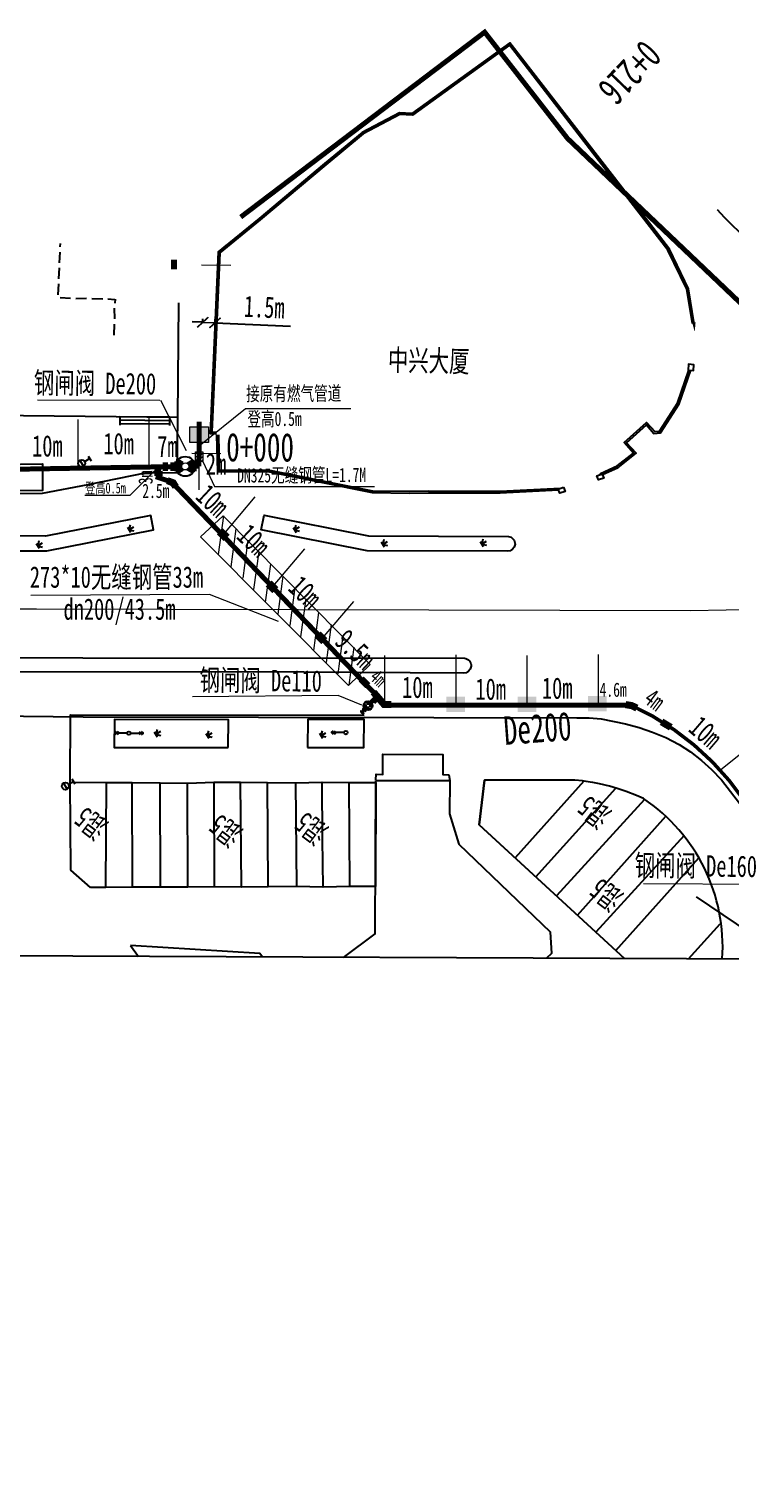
# Model space of a CAD drawing. Header units: millimetres. Extents: x 4615 to 5537, y 271 to 472.
# Drawn here: x 5260.8 to 5359.2, y 270.8 to 472.1 of the extents above; entities that cross this region are included whole.
import ezdxf
from ezdxf.enums import TextEntityAlignment as Align

# ---------------------------------------------------------------- set-up
doc = ezdxf.new("R2010")
doc.units = ezdxf.units.MM
doc.header["$LTSCALE"] = 1000
for name, pattern in [('18', [3.3, 1.2, 2.1]), ('47', [10, 0, -10]), ('X22', [10, 6, -1.2, 1.6, -1.2])]:
    doc.linetypes.add(name, pattern=pattern)
doc.layers.get('0').update_dxf_attribs({"color": 6})
doc.layers.get('Defpoints').update_dxf_attribs({"color": 6, "lineweight": 0})
for name, color, linetype in [('GXYZ', 6, 'Continuous'), ('JMD', 6, 'Continuous'), ('xw', 6, 'Continuous'), ('ZBTZ', 6, 'Continuous'), ('煤气', 6, 'Continuous'), ('燃气', 5, 'Continuous'), ('零层', 6, 'Continuous')]:
    doc.layers.add(name, color=color, linetype=linetype)
doc.styles.add('HZ1', font='', dxfattribs={"width": 0.7})
doc.styles.get('HZ1').set_extended_font_data('SimSun')
doc.dimstyles.new('123', dxfattribs={"dimtxt": 3, "dimasz": 1.5, "dimexe": 0.5, "dimexo": 0.2, "dimgap": 1, "dimtad": 1, "dimdec": 1, "dimzin": 0, "dimdsep": 46, "dimtxsty": 'HZ1', "dimblk": 'ARCHTICK', "dimcen": 0, "dimdle": 0.5, "dimclrd": 256, "dimclre": 256, "dimclrt": 256, "dimadec": 0, "dimazin": 0, "dimtfac": 1, "dimtdec": 1, "dimtofl": 0, "dimtmove": 0, "dimatfit": 2, "dimldrblk": 'ARCHTICK', "dimfxl": 0.18, "dimtolj": 1, "dimtzin": 0, "dimarcsym": 0})

# ---------------------------------------------------------------- blocks, each defined once
blk = doc.blocks.new('gc013a')
at = {"linetype": 'Continuous'}
blk.add_line((0.5, 0), (4, 0), dxfattribs=at)
at = {"linetype": 'Continuous', "flags": 128}
for points in [[(2.88, 0.5), (3.38, 0), (2.88, -0.5)], [(3.5, 0.5), (4, 0), (3.5, -0.5)]]:
    blk.add_lwpolyline(points, dxfattribs=at)
blk = doc.blocks.new('gc170')
at = {"linetype": 'Continuous'}
blk.add_circle((0, 0), 0.5, dxfattribs=at)
blk = doc.blocks.new('gc133')
for p, q in [((-1, 0), (1, 0)), ((-0.8, 2.6), (0.8, 2.6)), ((0, 1), (0, 2.6))]:
    blk.add_line(p, q)
blk.add_circle((0, 0), 1)
blk = doc.blocks.new('gc124')
for p, q in [((-1, 1), (0, 0)), ((-0.8, 0), (0.8, 0)), ((0, 0), (0, 1.6)), ((0, 0), (1, 1))]:
    blk.add_line(p, q)
blk = doc.blocks.new('_ARCHTICK')
at = {"color": 0, "linetype": 'ByBlock', "const_width": 0.15}
blk.add_lwpolyline([(-0.5, -0.5), (0.5, 0.5)], dxfattribs=at)
blk = doc.blocks.new('*D51')
at = {"layer": 'Defpoints', "color": 0, "lineweight": 15, "transparency": 16777216}
for p in [(5285.2, 430.84), (5286.91, 430.83), (5286.91, 430.76)]:
    blk.add_point(p, dxfattribs=at)
at = {"layer": '燃气', "lineweight": -2, "transparency": 16777216}
for p, q in [((5285.2, 430.91), (5283.7, 430.98)), ((5285.21, 431.04), (5285.22, 431.41)), ((5286.91, 430.83), (5297.52, 430.36)), ((5286.92, 430.96), (5286.93, 431.33))]:
    blk.add_line(p, q, dxfattribs=at)
at = {"layer": '燃气', "lineweight": -2, "transparency": 16777216, "xscale": 1.5, "yscale": 1.5, "zscale": 1.5}
for p, rotation in [((5285.2, 430.91), 357.450126313787), ((5286.91, 430.83), 177.450126313787)]:
    blk.add_blockref('_ARCHTICK', p, dxfattribs=dict(at, rotation=rotation))
at = {"layer": '燃气', "lineweight": 15, "transparency": 16777216, "insert": (5293.83, 433.03), "char_height": 3, "attachment_point": 5, "rotation": 357.4501, "style": 'HZ1'}
blk.add_mtext('\\A1;1.5m', dxfattribs=at)

msp = doc.modelspace()

# ---------------------------------------------------------------- hatches: boundary and pattern name
at = {"layer": '燃气', "lineweight": 15}
for points in [[(5283.37, 414.04), (5286.01, 414.04), (5286.01, 416.22), (5283.37, 416.22)], [(5341.89, 376.29), (5341.89, 378.47), (5339.25, 378.47), (5339.25, 376.29)], [(5322.02, 376.21), (5322.02, 378.38), (5319.38, 378.38), (5319.38, 376.21)], [(5332.03, 376.21), (5332.03, 378.38), (5329.38, 378.38), (5329.38, 376.21)]]:
    msp.add_hatch(color=2, dxfattribs=at).paths.add_polyline_path(points)
h = msp.add_hatch(dxfattribs=at)
h.set_pattern_fill('ANSI31', scale=0.1, style=0)
h.set_pattern_definition([(45, (-50.31586, 866.11427), (-0.224506403, 0.224506403), [])])
h.paths.add_polyline_path([(5285.21, 412.72), (5284.17, 412.72), (5284.17, 411.36), (5285.21, 411.36)])
h = msp.add_hatch(color=2, dxfattribs=at)
edge = h.paths.add_edge_path()
edge.add_arc((5307.68, 376.3), 0.414, 144.2587, 308.1472)
edge.add_line((5307.94, 375.97), (5307.35, 376.54))

# ---------------------------------------------------------------- linework, layer by layer
at = {"color": 0, "linetype": 'Continuous'}
msp.add_line((5381.42, 341.48), (4614.57, 344.56), dxfattribs=at)
at = {"linetype": 'Continuous', "flags": 128}
msp.add_lwpolyline([(5358.11, 341.57, 0.268182), (5347.07, 364.06), (5346.09, 364.49), (5344.62, 365.07), (5343.35, 365.49), (5342.26, 365.81), (5340.88, 366.14), (5340.17, 366.28), (5339.96, 366.32), (5339.59, 366.39), (5339.02, 366.48), (5338.47, 366.55), (5337.43, 366.66), (5324.73, 366.64), (5323.99, 360.39), (5344.38, 341.63)], format="xyb", dxfattribs=at)
at = {"layer": 'JMD'}
for p, q in [((5265.17, 441.95, -59.98), (5265.14, 441.5, -59.98)), ((5265.15, 440.76, -59.98), (5265.03, 439.27, -59.98)), ((5265.04, 438.53, -59.98), (5264.96, 436.99, -59.98)), ((5264.93, 436.31, -59.98), (5264.85, 434.76, -59.98)), ((5265.17, 434.37, -59.98), (5266.62, 434.3, -59.98)), ((5267.4, 434.25, -59.98), (5268.87, 434.27, -59.98)), ((5269.64, 434.22, -59.98), (5271.15, 434.18, -59.98)), ((5271.89, 434.19, -59.98), (5272.83, 434.1, -59.98)), ((5272.78, 432.88, -59.98), (5272.8, 431.4, -59.98)), ((5272.89, 434.14, -59.98), (5272.85, 433.59, -59.98)), ((5272.76, 430.63, -59.98), (5272.73, 429.12, -59.98)), ((5273.54, 417.66), (5273.53, 416.48)), ((5280.58, 417.09), (5273.53, 417.16)), ((5280.59, 417.59), (5273.54, 417.66)), ((5280.58, 416.59), (5273.53, 416.66))]:
    msp.add_line(p, q, dxfattribs=at)
at = {"layer": 'JMD', "linetype": 'Continuous'}
msp.add_line((5280.58, 416.41), (5280.59, 417.59), dxfattribs=at)
at = {"layer": 'JMD', "linetype": '47', "ltscale": 0.5, "const_width": 0.25, "flags": 128}
for points in [[(5354.05, 430.72), (5354.18, 430.26), (5354.23, 430.79), (5354.03, 430.78), (5353.25, 435.59), (5350.57, 441.09), (5345.44, 447.77), (5328.26, 469.96), (5314.57, 460.09), (5312.83, 460.16), (5307.64, 457.44), (5302.37, 453.08), (5293.17, 445.38), (5287.47, 440.72), (5286.35, 415.41), (5287.13, 415.35)], [(5288.86, 441.85), (5287.47, 440.72), (5286.35, 415.41), (5287.13, 415.35)]]:
    msp.add_lwpolyline(points, dxfattribs=at)
at = {"layer": 'JMD', "linetype": '18', "ltscale": 0.5, "flags": 128}
for points in [[(5354.17, 430.7), (5353.37, 435.62), (5350.68, 441.16), (5345.54, 447.84), (5328.29, 470.14), (5314.53, 460.22), (5312.81, 460.29), (5307.57, 457.55), (5302.29, 453.17), (5293.09, 445.47), (5287.35, 440.78), (5286.22, 415.3), (5287.12, 415.23)], [(5353.92, 430.73), (5353.13, 435.55), (5350.47, 441.03), (5345.34, 447.69), (5328.24, 469.79), (5314.61, 459.96), (5312.86, 460.04), (5307.71, 457.34), (5302.45, 452.98), (5293.25, 445.28), (5287.6, 440.65), (5286.48, 415.53), (5287.14, 415.48)], [(5288.67, 441.85), (5287.35, 440.78), (5286.22, 415.3), (5287.12, 415.23)], [(5289.06, 441.85), (5287.6, 440.65), (5286.48, 415.53), (5287.14, 415.48)], [(5341.05, 409.57), (5341.03, 409.67), (5343.37, 410.76), (5345.65, 412.55), (5344.32, 414.02), (5347.48, 416.86), (5348.63, 415.58), (5349.32, 415.61), (5351.84, 419.56), (5353.42, 424.2)], [(5341.05, 409.57), (5341.03, 409.67), (5343.37, 410.76), (5345.65, 412.55), (5344.32, 414.02), (5347.48, 416.86), (5348.63, 415.58), (5349.32, 415.61), (5351.84, 419.56), (5353.42, 424.2)], [(5341.34, 409.42), (5341.32, 409.53), (5343.5, 410.54), (5346.02, 412.52), (5344.68, 414), (5347.46, 416.51), (5348.52, 415.32), (5349.46, 415.37), (5352.07, 419.45), (5353.68, 424.18)], [(5341.34, 409.42), (5341.32, 409.53), (5343.5, 410.54), (5346.02, 412.52), (5344.68, 414), (5347.46, 416.51), (5348.52, 415.32), (5349.46, 415.37), (5352.07, 419.45), (5353.68, 424.18)], [(5287.13, 415.13), (5287.24, 409.91), (5294.31, 409.96), (5308.99, 407.02), (5314.15, 406.95), (5316.88, 406.99), (5326.94, 406.96), (5335.12, 407.38)], [(5287.13, 415.13), (5287.24, 409.91), (5294.31, 409.96), (5308.99, 407.02), (5314.15, 406.95), (5316.88, 406.99), (5326.94, 406.96), (5335.12, 407.38)], [(5287.38, 415.13), (5287.49, 410.17), (5294.34, 410.21), (5309.02, 407.27), (5314.15, 407.2), (5316.88, 407.24), (5326.93, 407.21), (5335.39, 407.64), (5335.39, 407.62)], [(5287.38, 415.13), (5287.49, 410.17), (5294.34, 410.21), (5309.02, 407.27), (5314.15, 407.2), (5316.88, 407.24), (5326.93, 407.21), (5335.39, 407.64), (5335.39, 407.62)]]:
    msp.add_lwpolyline(points, dxfattribs=at)
at = {"layer": 'JMD', "color": 0, "linetype": 'Continuous', "flags": 128}
msp.add_lwpolyline([(5210.11, 442.17), (5210.25, 417.6, 0.152246), (5213, 410.51, 0.221358), (5221.63, 406.85), (5256.45, 406.86), (5262.7, 406.94), (5269.13, 408.15), (5277.32, 409.81), (5281.62, 409.78), (5281.67, 417.57)], format="xyb", dxfattribs=at)
at = {"layer": 'JMD', "color": 0}
msp.add_lwpolyline([(5239.89, 417.69), (5255.62, 417.85), (5281.67, 417.57), (5281.84, 433.65)], dxfattribs=at)
at = {"layer": 'JMD', "linetype": 'Continuous', "flags": 128}
for points, elevation in [([(5353.33, 424.21), (5354.06, 424.15), (5354.11, 424.95), (5353.38, 425.01)], 5.69), ([(5353.33, 424.21), (5354.06, 424.15), (5354.11, 424.95), (5353.38, 425.01)], 5.69), ([(5341.26, 409.64), (5341.48, 409.05), (5340.72, 408.78), (5340.49, 409.37)], 6.79), ([(5341.26, 409.64), (5341.48, 409.05), (5340.72, 408.78), (5340.49, 409.37)], 6.79), ([(5335.84, 407.77), (5336.07, 407.18), (5335.3, 406.91), (5335.08, 407.5)], 6.72), ([(5335.84, 407.77), (5336.07, 407.18), (5335.3, 406.91), (5335.08, 407.5)], 6.72)]:
    msp.add_lwpolyline(points, close=True, dxfattribs=dict(at, elevation=elevation))
at = {"layer": 'JMD'}
for points in [[(5256.45, 410.95), (5262.7, 411.03), (5262.69, 407.32), (5256.44, 407.24), (5256.45, 410.95)], [(5288.75, 371.22), (5288.81, 375.13), (5272.82, 375.17), (5272.76, 371.26), (5288.75, 371.22)], [(5304.96, 341.79), (5309.39, 345.11), (5309.49, 366.63)], [(5309.49, 366.63), (5319.86, 366.63), (5319.83, 361.93), (5321.12, 357.67), (5333.97, 345.36), (5334.12, 342.34), (5333.43, 341.67)], [(5338.68, 366.52), (5329.04, 355.74)], [(5269.44, 351.6), (5266.67, 354.03), (5266.59, 366.36), (5271.67, 366.31)], [(5275.34, 351.62), (5271.6, 351.58), (5271.67, 366.31)], [(5271.67, 366.31), (5275.27, 366.34)], [(5275.34, 351.62), (5275.27, 366.34), (5279.22, 366.29)], [(5283.09, 351.65), (5279.26, 351.62), (5279.22, 366.29), (5283.03, 366.22)], [(5286.83, 351.69), (5283.09, 351.65), (5283.03, 366.22), (5286.79, 366.35)], [(5286.83, 351.69), (5286.79, 366.35), (5290.48, 366.37)], [(5294.38, 351.67), (5290.64, 351.63), (5290.48, 366.37)], [(5294.26, 366.34), (5298.21, 366.3), (5298.35, 351.71), (5294.38, 351.67), (5294.26, 366.34)], [(5298.21, 366.3), (5301.95, 366.35)], [(5305.82, 351.71), (5302.07, 351.66), (5301.99, 358.36), (5301.95, 366.35), (5305.75, 366.33)], [(5309.5, 366.33), (5309.42, 351.74), (5305.82, 351.71), (5305.75, 366.33), (5309.5, 366.33)], [(5331.94, 353.07), (5343.19, 365.54)], [(5347.2, 363.96), (5334.85, 350.4)], [(5337.79, 347.69), (5350.19, 361.58)], [(5352.74, 358.88), (5340.35, 345.33)], [(5343.15, 342.76), (5354.83, 355.77)], [(5271.6, 351.58), (5269.44, 351.6)], [(5279.26, 351.62), (5275.34, 351.62)], [(5290.64, 351.63), (5286.83, 351.69)], [(5302.07, 351.66), (5298.35, 351.71)], [(5353.37, 341.59), (5357.81, 346.48)], [(5275.06, 343.44), (5276.17, 341.9)], [(5293.58, 341.83), (5293.18, 342.34), (5275.06, 343.44)]]:
    msp.add_lwpolyline(points, dxfattribs=at)
at = {"layer": 'JMD', "color": 0}
msp.add_lwpolyline([(5215.52, 400.93, 0.962661), (5215.39, 398.85), (5263.3, 398.82), (5278.3, 401.77), (5278.3, 401.77), (5277.9, 403.8), (5263.1, 400.9), (5215.39, 400.93)], format="xyb", dxfattribs=at)
at = {"layer": 'JMD'}
msp.add_lwpolyline([(5328.09, 400.86, -0.962661), (5327.95, 398.78), (5308.25, 398.84), (5293.39, 401.79), (5293.79, 403.83), (5308.46, 400.92), (5328.09, 400.86)], format="xyb", dxfattribs=at)
msp.add_lwpolyline([(5328.09, 400.86, -0.962661), (5327.95, 398.78), (5308.25, 398.84), (5293.39, 401.79), (5293.79, 403.83), (5308.46, 400.92), (5328.09, 400.86)], format="xyb", dxfattribs=at)
at = {"layer": 'JMD', "color": 0}
msp.add_lwpolyline([(5321.92, 383.75, -0.962661), (5321.78, 381.67), (5299.39, 381.81), (5214.72, 381.89, -0.960834), (5214.73, 383.85)], format="xyb", close=True, dxfattribs=at)
at = {"layer": 'JMD'}
for points, elevation in [([(5247.42, 375.78), (5268.39, 375.52), (5317.61, 375.45)], -59.98), ([(5266.59, 366.36), (5266.63, 375.81), (5307.84, 375.78)], 6.34), ([(5317.61, 375.45), (5337.71, 375.42), (5339.41, 375.42), (5341.13, 375.27), (5344.51, 374.58), (5346.45, 374.05), (5348.32, 373.4), (5350.2, 372.62), (5352.04, 371.66), (5353.64, 370.62), (5355.18, 369.41), (5356.62, 368.13), (5358.02, 366.68), (5360.51, 363.44), (5362.63, 359.83), (5363.55, 357.94), (5365.13, 354), (5365.78, 351.95), (5366.2, 350.05), (5366.47, 348.14), (5366.55, 346.19), (5366.54, 344.26), (5366.24, 342.44), (5366.01, 341.48)], -59.98), ([(5309.5, 366.68), (5309.51, 367.48), (5310.45, 367.47), (5310.46, 370.29), (5318.9, 370.25), (5318.89, 367.43), (5319.72, 367.42), (5319.86, 366.63)], 4.72), ([(5290.48, 366.35), (5294.26, 366.34)], 6.34)]:
    msp.add_lwpolyline(points, dxfattribs=dict(at, elevation=elevation))
at = {"layer": 'JMD', "elevation": 5.81}
msp.add_lwpolyline([(5299.91, 371.26), (5307.79, 371.24), (5307.84, 375.15), (5299.96, 375.17)], close=True, dxfattribs=at)
at = {"layer": 'JMD', "linetype": 'Continuous', "flags": 128}
msp.add_lwpolyline([(5333.91, 351.26), (5323.99, 360.39), (5324.73, 366.64)], dxfattribs=at)
at = {"layer": 'xw', "color": 0}
msp.add_circle((5282.73, 410.68), 1.39, dxfattribs=at)
at = {"layer": 'xw', "color": 1}
msp.add_circle((5308.39, 377.1), 0.64, dxfattribs=at)
at = {"layer": '煤气', "color": 0, "lineweight": 80}
for p, q in [((5281.12, 439.69), (5281.12, 438.37)), ((5281.59, 411.35), (5281.58, 410.02)), ((5282.3, 410.93), (5281.59, 411.35)), ((5283.17, 410.92), (5283.89, 411.33)), ((5283.89, 411.33), (5283.88, 410)), ((5281.58, 410.02), (5282.3, 410.43)), ((5283.88, 410), (5283.16, 410.42))]:
    msp.add_line(p, q, dxfattribs=at)
at = {"layer": '煤气', "color": 1, "lineweight": 80}
for p, q in [((5307.78, 376.89), (5308.18, 377.06)), ((5308.3, 376.47), (5307.79, 376.88)), ((5308.36, 376.86), (5308.3, 376.47)), ((5308.52, 377.72), (5308.4, 377.32)), ((5308.99, 377.31), (5308.53, 377.73)), ((5308.62, 377.18), (5308.99, 377.31))]:
    msp.add_line(p, q, dxfattribs=at)
at = {"layer": '燃气', "lineweight": 15}
for p, q in [((5285.01, 438.95), (5289.11, 438.91)), ((5286.93, 430.83), (5285.2, 430.84)), ((5284.69, 413.53), (5284.69, 411.36)), ((5287.75, 412.45), (5283.65, 412.49)), ((5284.64, 411.81), (5284.62, 407.41))]:
    msp.add_line(p, q, dxfattribs=at)
at = {"layer": '燃气', "color": 7, "lineweight": 15}
for p, q in [((5279.15, 419.91), (5262.01, 420)), ((5282.89, 412.85), (5279.32, 419.92)), ((5291.17, 418.74), (5284.69, 413.53)), ((5305.99, 418.74), (5291.17, 418.74)), ((5267.64, 417.26), (5267.64, 410.43)), ((5277.63, 417.43), (5277.63, 410.59)), ((5285.21, 411.36), (5286.83, 407.86)), ((5278.44, 410.08), (5274.96, 406.59)), ((5286.83, 407.86), (5309.29, 407.86)), ((5274.96, 406.59), (5268.66, 406.62)), ((5292.52, 406.4), (5288.11, 401.18)), ((5299.46, 399.12), (5295.05, 393.9)), ((5286.14, 392.69), (5261.05, 392.57)), ((5295.84, 388.93), (5286.14, 392.69)), ((5306.33, 391.73), (5301.92, 386.51)), ((5310.7, 384.13), (5310.7, 377.29)), ((5320.7, 384.26), (5320.7, 377.42)), ((5330.68, 384.14), (5330.68, 377.31)), ((5340.68, 384.31), (5340.68, 377.47)), ((5304.2, 378.52), (5283.77, 378.37)), ((5307.54, 377.2), (5304.2, 378.52)), ((5363.24, 372.36), (5357.91, 368.09)), ((5364.18, 352.02), (5347.05, 352.11))]:
    msp.add_line(p, q, dxfattribs=at)
at = {"layer": '燃气', "color": 3, "lineweight": 15}
for p, q in [((5288.09, 403.75), (5287.37, 398.3)), ((5289.85, 401.93), (5289.14, 396.6)), ((5291.52, 400.33), (5290.8, 395.01)), ((5293.04, 398.74), (5292.33, 393.41)), ((5294.68, 396.98), (5293.97, 391.65)), ((5296.45, 395.28), (5295.74, 389.96)), ((5298.11, 393.69), (5297.4, 388.36)), ((5299.64, 392.09), (5298.93, 386.77)), ((5301.43, 390.18), (5300.72, 384.86)), ((5303.2, 388.49), (5302.49, 383.16)), ((5304.87, 386.89), (5304.15, 381.57)), ((5306.39, 385.3), (5305.68, 379.97))]:
    msp.add_line(p, q, dxfattribs=at)
at = {"layer": '燃气', "color": 0, "linetype": 'X22', "lineweight": 15, "ltscale": 0.3}
msp.add_line((5174.49, 390.48), (5261.85, 390.7), dxfattribs=at)
at = {"layer": '燃气', "color": 1, "linetype": 'X22', "lineweight": 15, "ltscale": 0.3}
for p, q in [((5261.85, 390.7), (5353.63, 390.44)), ((5353.63, 390.44), (5380.2, 390.95))]:
    msp.add_line(p, q, dxfattribs=at)
at = {"layer": '燃气', "lineweight": 15, "const_width": 0.7}
msp.add_lwpolyline([(5491.8, 306.58), (5393.85, 402.02), (5336.39, 456.7), (5324.76, 471.62), (5290.52, 445.67)], dxfattribs=at)
at = {"layer": '燃气', "lineweight": 15}
for points in [[(5290.18, 447.25, 0.7, 0.7, 0), (5290.18, 447.25, 0.7, 0.7, 0), (5290.18, 447.25, 0.7, 0.7, 0), (5290.18, 447.25, 0, 0, 0)], [(5290.18, 446.42, 0.7, 0.7, 0), (5290.18, 446.42, 0.7, 0.7, 0), (5290.18, 446.42, 0.7, 0.7, 0), (5290.18, 446.42, 0, 0, 0)]]:
    msp.add_lwpolyline(points, format="xyseb", close=True, dxfattribs=at)
at = {"layer": '燃气', "color": 1, "lineweight": 15, "const_width": 0.7}
for points in [[(5284.69, 412.71), (5284.69, 416.95)], [(5284.69, 412.71), (5284.69, 416.12)]]:
    msp.add_lwpolyline(points, dxfattribs=at)
at = {"layer": '燃气', "color": 2, "lineweight": 15}
msp.add_lwpolyline([(5283.37, 416.22), (5286.01, 416.22), (5286.01, 414.04), (5283.37, 414.04)], close=True, dxfattribs=at)
at = {"layer": '燃气', "color": 7, "lineweight": 15}
msp.add_lwpolyline([(5284.17, 412.72), (5285.21, 412.72), (5285.21, 411.36), (5284.17, 411.36)], close=True, dxfattribs=at)
for points, const_width in [([(5284.69, 412.71), (5284.63, 410.71)], 0.7), ([(5284.63, 410.71), (5283.88, 410.69)], 0.7), ([(5278.59, 409.25), (5280.96, 408.44)], 0.7), ([(5278.91, 410.26), (5278.91, 409.2)], 0.7), ([(5280.82, 408.49), (5310.95, 377.12)], 0.7), ([(5308, 376.69), (5307.62, 376.26)], 0.5), ([(5309.06, 377.71), (5308.81, 377.49)], 0.5), ([(5310.63, 377.19), (5345.23, 377.19)], 0.7)]:
    msp.add_lwpolyline(points, dxfattribs=dict(at, const_width=const_width))
msp.add_lwpolyline([(5281.58, 410.66, 0.7, 0.7, 0), (5249.59, 410.13, 0, 0, 0)], format="xyseb", dxfattribs=at)
at = {"layer": '燃气', "color": 2, "lineweight": 15}
for points, const_width in [([(5279.58, 410.64), (5280.3, 410.64)], 1.2), ([(5280.64, 410.65), (5281.35, 410.65)], 1.2), ([(5278.98, 409.35), (5278.98, 410.06)], 1.2), ([(5280.21, 408.69), (5281.03, 408.38), (5281.4, 407.81)], 1), ([(5287.6, 401.57), (5288.53, 400.65)], 1.2), ([(5294.44, 394.26), (5295.37, 393.33)], 1.2), ([(5301.33, 387.09), (5302.26, 386.16)], 1.2), ([(5307.42, 380.84), (5308.35, 379.91)], 1), ([(5309.14, 378.34), (5309.75, 377.69)], 1), ([(5309.15, 379), (5310.64, 377.28), (5311.65, 377.28)], 1), ([(5307.77, 376.41), (5307.88, 376.55)], 0.7), ([(5344.55, 377.26), (5345.38, 377.12), (5346.13, 376.77)], 1), ([(5349.59, 374.84), (5350.89, 374.07)], 1)]:
    msp.add_lwpolyline(points, dxfattribs=dict(at, const_width=const_width))
at = {"layer": '燃气', "color": 3, "lineweight": 15}
msp.add_lwpolyline([(5284.89, 400.79), (5288.07, 403.76), (5308.71, 382.87), (5305.64, 379.92)], close=True, dxfattribs=at)
at = {"layer": '燃气', "color": 7, "lineweight": 15, "const_width": 0.5}
msp.add_lwpolyline([(5364.59, 357.66, 0.18442), (5345.25, 377.2)], format="xyb", dxfattribs=at)
at = {"layer": '燃气', "color": 1, "lineweight": 15}
for centre, radius in [((5278.87, 410.35), 0.405), ((5308.39, 377.1), 0.231)]:
    msp.add_circle(centre, radius, dxfattribs=at)
at = {"layer": '燃气', "color": 0, "lineweight": 15}
msp.add_circle((5282.73, 410.68), 0.498, dxfattribs=at)
at = {"layer": '零层', "linetype": 'Continuous'}
msp.add_line((5471.67, 270.79, -59.98), (5354.51, 350.28), dxfattribs=at)
at = {"layer": '零层', "linetype": 'Continuous', "elevation": 6.07, "flags": 128}
msp.add_lwpolyline([(5357.38, 446.71, 0.274933), (5399.12, 433.83, -14.114634)], format="xyb", dxfattribs=at)

# ---------------------------------------------------------------- block references
at = {"layer": 'GXYZ', "linetype": 'Continuous', "xscale": 0.5000000002556769, "yscale": 0.4999999999998864, "zscale": 0.5, "rotation": 300.9999999858627}
msp.add_blockref('gc133', (5268.2, 411.12, 4.75), dxfattribs=at)
at = {"layer": 'JMD', "yscale": 0.4999999999998864, "zscale": 0.5}
for name, p, xscale, rotation in [('gc124', (5298.08, 401.77), 0.5000000002556769, 300.9999999858627), ('gc013a', (5274.81, 373.25), 0.5000000001133981, 179.6458680001792), ('gc170', (5274.81, 373.25), 0.5000000002556769, 300.9999999858627), ('gc013a', (5274.81, 373.25), 0.499999999954316, 0.1536817778109757), ('gc124', (5278.6, 373.1), 0.5000000002556769, 300.9999999858627), ('gc124', (5285.82, 372.87), 0.5000000002556769, 300.9999999858627), ('gc124', (5301.77, 372.89), 0.5000000002556769, 300.9999999858627), ('gc013a', (5305.27, 373.33), 0.499999999954316, 180.1536817778109), ('gc170', (5305.27, 373.33), 0.5000000002556769, 300.9999999858627), ('gc133', (5265.91, 365.82), 0.5000000002556769, 300.9999999858627)]:
    msp.add_blockref(name, p, dxfattribs=dict(at, xscale=xscale, rotation=rotation))
at = {"layer": 'ZBTZ', "linetype": 'Continuous', "xscale": 0.5000000002556769, "yscale": 0.4999999999998864, "zscale": 0.5, "rotation": 300.9999999858627}
for p in [(5274.83, 401.8), (5324.34, 399.79), (5324.34, 399.79), (5262.03, 399.53), (5310.45, 399.74)]:
    msp.add_blockref('gc124', p, dxfattribs=at)

# ---------------------------------------------------------------- texts
at = {"layer": 'JMD', "style": 'HZ1', "width": 0.7}
for p in [(5340.12, 362.15), (5269.5, 360.57, 59.98), (5288.39, 359.56, 59.98), (5300.4, 359.87, 59.98), (5341.81, 350.56, 59.98)]:
    msp.add_text('混5', height=3, rotation=142.8262, dxfattribs=at).set_placement(p, align=Align.MIDDLE)
at = {"layer": '燃气', "style": 'HZ1', "width": 0.7}
for s, rotation, p in [('0+216', 226.0242, (5347.03, 470.73)), ('0+000', 359.8501, (5288.47, 411.39)), ('De200', 4.2767, (5327.58, 371.59))]:
    msp.add_text(s, height=4, rotation=rotation, dxfattribs=at).set_placement(p)
msp.add_text('中兴大厦', height=3, rotation=358.7905, dxfattribs=at).set_placement((5316.91, 425.57), align=Align.MIDDLE)
for s, p in [('钢闸阀 De200', (5261.47, 420.03)), ('钢闸阀 De110', (5284.73, 378.32)), ('钢闸阀 De160', (5345.8, 352.31))]:
    msp.add_text(s, height=3, rotation=359.4829, dxfattribs=at).set_placement(p, align=Align.BOTTOM_LEFT)
at = {"layer": '燃气', "color": 7, "style": 'HZ1', "width": 0.7}
for s, height, p in [('接原有燃气管道', 2, (5291.28, 419.88, -29.99)), ('登高0.5m', 2, (5291.46, 416.33, -29.99)), ('DN325无缝钢管L=1.7M', 2, (5290.02, 408.41, -29.99)), ('登高0.5m', 1.5, (5268.68, 406.88, -29.99))]:
    msp.add_text(s, height=height, rotation=0.2924, dxfattribs=at).set_placement(p)
at = {"layer": '燃气', "color": 7, "lineweight": 15, "style": 'HZ1', "width": 0.7}
for s, height, p in [('10m', 3, (5261.24, 412.07)), ('10m', 3, (5271.24, 412.39)), ('7m', 3, (5278.8, 411.99)), ('2m', 3, (5285.62, 409.53)), ('2.5m', 2, (5276.7, 406.25)), ('273*10无缝钢管33m', 3, (5260.92, 393.66)), ('dn200/43.5m', 3, (5265.65, 389.16)), ('10m', 3, (5313.18, 378.2)), ('10m', 3, (5323.47, 377.94)), ('10m', 3, (5332.8, 378.07)), ('4.6m', 2, (5340.89, 378.35))]:
    msp.add_text(s, height=height, dxfattribs=at).set_placement(p)
for s, height, rotation, p in [('3m', 2, 91.4344, (5278.17, 408.21)), ('10m', 3, 316.9644, (5284.01, 406.25)), ('10m', 3, 316.9644, (5289.77, 400.67)), ('10m', 3, 316.9644, (5297, 393.41)), ('9.5m', 3, 316.9644, (5303.53, 385.88)), ('4m', 2, 316.9644, (5308.49, 380.9)), ('4m', 2.5, 323.1702, (5346.93, 377.65)), ('10m', 3, 319.4401, (5353.18, 373.63))]:
    msp.add_text(s, height=height, rotation=rotation, dxfattribs=at).set_placement(p)

# ---------------------------------------------------------------- dimensions: what is measured, and where the dimension line sits
at = {"layer": '燃气', "lineweight": 15}
dim = msp.add_aligned_dim(p1=(5285.2, 430.84), p2=(5286.91, 430.76), distance=0.07, text='1.5m', dimstyle='123', override={"dimpost": 'm'}, dxfattribs=at)
dim.commit()
dim.dimension.update_dxf_attribs({"geometry": '*D51', "text_midpoint": (5293.83, 433.03)})

doc.saveas('drawing.dxf')
